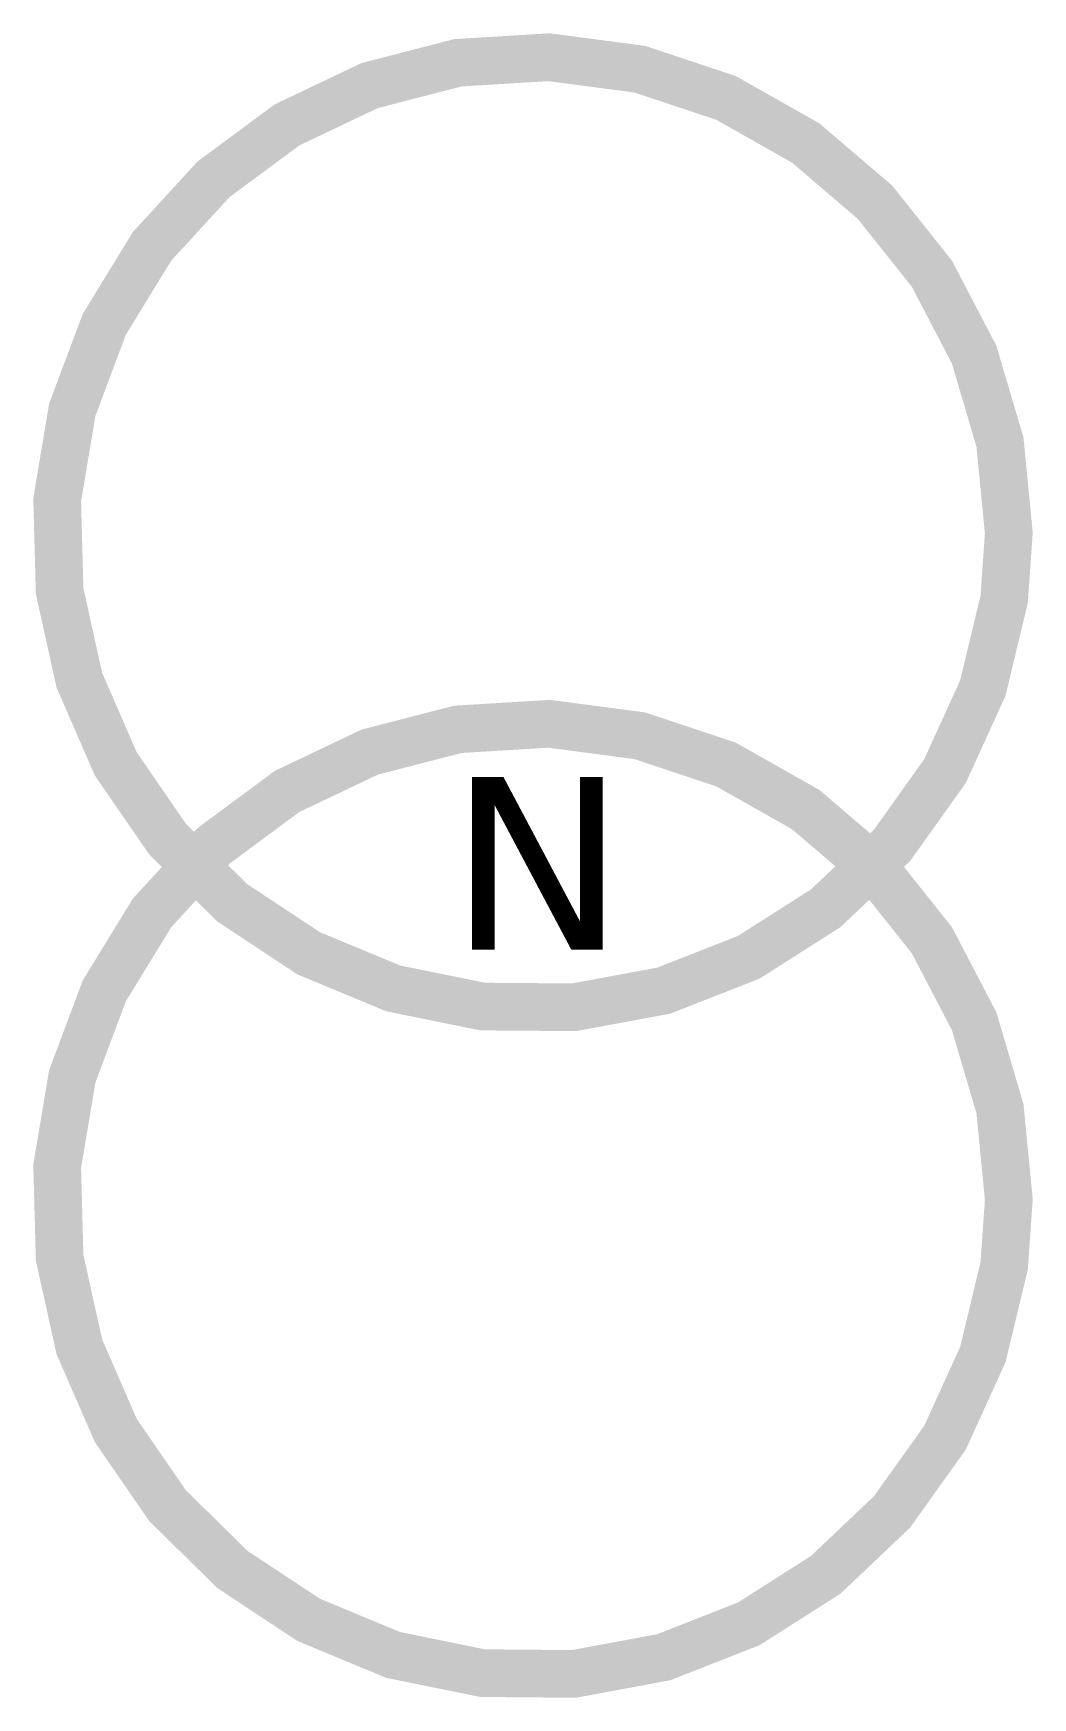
# Model space of a CAD drawing. Extents: x 2331.07 to 2331.93, y 1109.37 to 1110.81.
import ezdxf

# ---------------------------------------------------------------- set-up
doc = ezdxf.new("R2010")
doc.units = 0
doc.styles.add('VERDANA', font='verdana.TTF')

msp = doc.modelspace()

# ---------------------------------------------------------------- linework, layer by layer
at = {"color": 0}
for points in [[(2331.9072, 1110.3765, 0.0411, 0.0411, 0), (2331.8996, 1110.4549, 0.0411, 0.0411, 0), (2331.8773, 1110.5304, 0.0411, 0.0411, 0), (2331.8409, 1110.6002, 0.0411, 0.0411, 0), (2331.7919, 1110.6618, 0.0411, 0.0411, 0), (2331.7321, 1110.7129, 0.0411, 0.0411, 0), (2331.6636, 1110.7517, 0.0411, 0.0411, 0), (2331.5889, 1110.7766, 0.0411, 0.0411, 0), (2331.5109, 1110.7869, 0.0411, 0.0411, 0), (2331.4323, 1110.7821, 0.0411, 0.0411, 0), (2331.3561, 1110.7624, 0.0411, 0.0411, 0), (2331.285, 1110.7285, 0.0411, 0.0411, 0), (2331.2218, 1110.6817, 0.0411, 0.0411, 0), (2331.1686, 1110.6237, 0.0411, 0.0411, 0), (2331.1275, 1110.5565, 0.0411, 0.0411, 0), (2331.0999, 1110.4828, 0.0411, 0.0411, 0), (2331.0869, 1110.4052, 0.0411, 0.0411, 0), (2331.089, 1110.3265, 0.0411, 0.0411, 0), (2331.106, 1110.2496, 0.0411, 0.0411, 0), (2331.1374, 1110.1774, 0.0411, 0.0411, 0), (2331.182, 1110.1126, 0.0411, 0.0411, 0), (2331.2381, 1110.0574, 0.0411, 0.0411, 0), (2331.3038, 1110.014, 0.0411, 0.0411, 0), (2331.3765, 1109.9838, 0.0411, 0.0411, 0), (2331.4536, 1109.9681, 0.0411, 0.0411, 0), (2331.5323, 1109.9675, 0.0411, 0.0411, 0), (2331.6097, 1109.9818, 0.0411, 0.0411, 0), (2331.683, 1110.0106, 0.0411, 0.0411, 0), (2331.7494, 1110.0529, 0.0411, 0.0411, 0), (2331.8065, 1110.1071, 0.0411, 0.0411, 0), (2331.8522, 1110.1712, 0.0411, 0.0411, 0), (2331.8848, 1110.2428, 0.0411, 0.0411, 0), (2331.9032, 1110.3194, 0.0411, 0.0411, 0)], [(2331.9072, 1109.8016, 0.0411, 0.0411, 0), (2331.8996, 1109.88, 0.0411, 0.0411, 0), (2331.8773, 1109.9555, 0.0411, 0.0411, 0), (2331.8409, 1110.0253, 0.0411, 0.0411, 0), (2331.7919, 1110.0869, 0.0411, 0.0411, 0), (2331.7321, 1110.138, 0.0411, 0.0411, 0), (2331.6636, 1110.1768, 0.0411, 0.0411, 0), (2331.5889, 1110.2017, 0.0411, 0.0411, 0), (2331.5109, 1110.212, 0.0411, 0.0411, 0), (2331.4323, 1110.2072, 0.0411, 0.0411, 0), (2331.3561, 1110.1875, 0.0411, 0.0411, 0), (2331.285, 1110.1536, 0.0411, 0.0411, 0), (2331.2218, 1110.1068, 0.0411, 0.0411, 0), (2331.1686, 1110.0488, 0.0411, 0.0411, 0), (2331.1275, 1109.9816, 0.0411, 0.0411, 0), (2331.0999, 1109.9079, 0.0411, 0.0411, 0), (2331.0869, 1109.8303, 0.0411, 0.0411, 0), (2331.089, 1109.7516, 0.0411, 0.0411, 0), (2331.106, 1109.6747, 0.0411, 0.0411, 0), (2331.1374, 1109.6025, 0.0411, 0.0411, 0), (2331.182, 1109.5377, 0.0411, 0.0411, 0), (2331.2381, 1109.4825, 0.0411, 0.0411, 0), (2331.3038, 1109.4391, 0.0411, 0.0411, 0), (2331.3765, 1109.4089, 0.0411, 0.0411, 0), (2331.4536, 1109.3932, 0.0411, 0.0411, 0), (2331.5323, 1109.3925, 0.0411, 0.0411, 0), (2331.6097, 1109.4069, 0.0411, 0.0411, 0), (2331.683, 1109.4357, 0.0411, 0.0411, 0), (2331.7494, 1109.478, 0.0411, 0.0411, 0), (2331.8065, 1109.5322, 0.0411, 0.0411, 0), (2331.8522, 1109.5963, 0.0411, 0.0411, 0), (2331.8848, 1109.6679, 0.0411, 0.0411, 0), (2331.9032, 1109.7445, 0.0411, 0.0411, 0)]]:
    msp.add_lwpolyline(points, format="xyseb", close=True, dxfattribs=at)

# ---------------------------------------------------------------- texts
at = {"color": 0, "style": 'VERDANA'}
msp.add_text('N', height=0.1488, dxfattribs=at).set_placement((2331.4245, 1110.0172))

doc.saveas('drawing.dxf')
